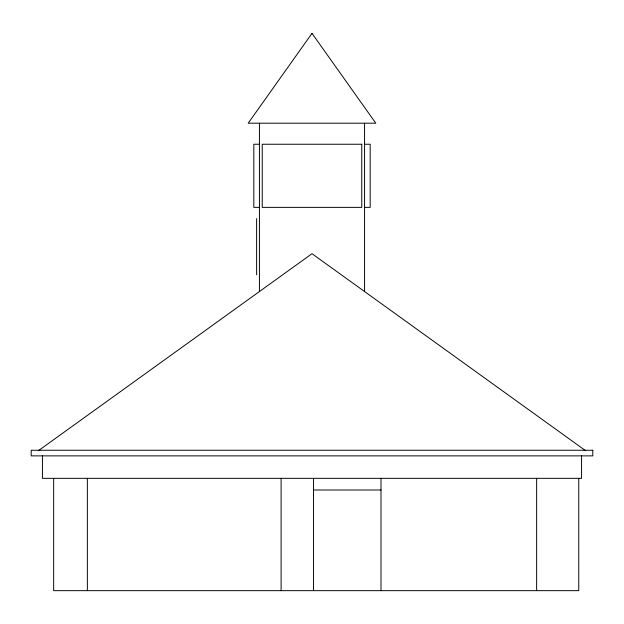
<?xml version="1.0" encoding="UTF-8"?>
<svg xmlns="http://www.w3.org/2000/svg" width="624" height="624" viewBox="0 0 624 624"><rect width="100%" height="100%" fill="white"/><g stroke="black" fill="none" stroke-linecap="round" stroke-linejoin="round"><path stroke-width="0.94" d="M38.321 450.746L312 253.695L585.679 450.746M259.428 144.245L253.812 144.245L253.812 207.371L259.428 207.371M364.572 144.245L370.188 144.245L370.188 207.371L364.572 207.371M313.537 490.004L380.999 490.004M581.568 455.871L581.568 478.335L42.432 478.335L42.432 455.871M578.76 478.335L578.76 590.655L53.664 590.655L53.664 478.335M536.64 478.335L536.64 590.655M380.999 478.335L380.999 590.655M364.572 123.201L364.572 291.548M313.537 478.335L313.537 590.655M281.104 478.335L281.104 590.655M259.428 123.201L259.428 291.548M256.62 218.603L256.62 274.763M87.36 478.335L87.36 590.655M312 33.345L248.196 123.201L375.804 123.201L312 33.345M361.764 144.245L262.236 144.245L262.236 207.371L361.764 207.371L361.764 144.245M592.8 450.255L31.2 450.255L31.2 455.871L592.8 455.871L592.8 450.255"/></g></svg>
